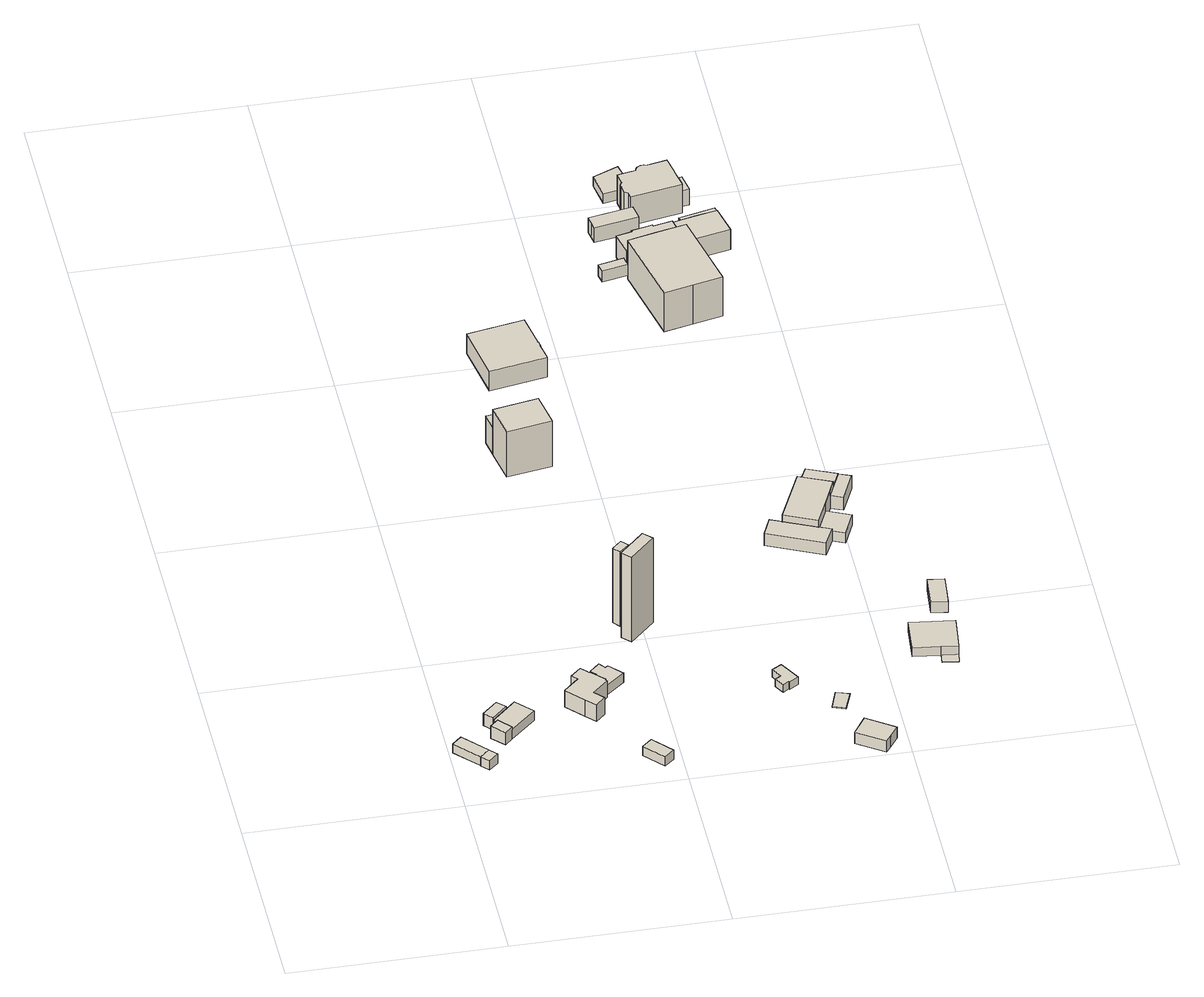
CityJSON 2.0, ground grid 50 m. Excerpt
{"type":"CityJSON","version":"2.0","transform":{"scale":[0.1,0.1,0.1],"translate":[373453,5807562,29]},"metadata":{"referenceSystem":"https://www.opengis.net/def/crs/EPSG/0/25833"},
"CityObjects":{
"building1":{"type":"Building","attributes":{"Gemeindeschluessel":"11000006","BezugspunktDach":"2200","function":"31001_1000","measuredHeight":2.49,"storeysAboveGround":1},"address":[{"country":"Germany","locality":"Berlin","thoroughfareNumber":"54 (1)","thoroughfareName":"Stölpchenweg"}],"geometry":[{"type":"Solid","lod":"1","boundaries":[[[[0,1,2,3]],[[4,5,6,7]],[[4,7,3,2]],[[5,4,2,1]],[[6,5,1,0]],[[7,6,0,3]]]]}]},
"building2":{"type":"Building","attributes":{"Gemeindeschluessel":"11000006","BezugspunktDach":"2200","function":"31001_1000","measuredHeight":2.52,"storeysAboveGround":1},"address":[{"country":"Germany","locality":"Berlin","thoroughfareNumber":"54 (2)","thoroughfareName":"Stölpchenweg"}],"geometry":[{"type":"Solid","lod":"1","boundaries":[[[[8,9,1,0]],[[10,11,12,13]],[[10,13,0,1]],[[11,10,1,9]],[[12,11,9,8]],[[13,12,8,0]]]]}]},
"building3":{"type":"Building","attributes":{"Gemeindeschluessel":"11000006","function":"31001_1010"},"address":[{"country":"Germany","locality":"Berlin","thoroughfareNumber":"54","thoroughfareName":"Stölpchenweg"}],"children":["building3-1","building3-2","building3-3"]},
"building3-1":{"type":"BuildingPart","attributes":{"BezugspunktDach":"2200","measuredHeight":3.35,"storeysAboveGround":1},"parents":["building3"],"geometry":[{"type":"MultiSurface","lod":"1","boundaries":[[[14,15,16,17]],[[18,19,20,21]],[[18,22,23,16]],[[19,18,16,15]],[[20,19,15,14]],[[21,20,24,25,17]],[[21,17,23,22]],[[14,25,24,20]]]}]},
"building3-2":{"type":"BuildingPart","attributes":{"BezugspunktDach":"2200","measuredHeight":3.35,"storeysAboveGround":1},"parents":["building3"],"geometry":[{"type":"MultiSurface","lod":"1","boundaries":[[[26,27,28,29]],[[24,20,30,31]],[[24,31,29,28]],[[20,14,25,28,27]],[[30,20,27,26]],[[31,30,26,29]],[[32,24,25,14,20]]]}]},
"building3-3":{"type":"BuildingPart","attributes":{"BezugspunktDach":"2200","measuredHeight":3.35,"storeysAboveGround":1},"parents":["building3"],"geometry":[{"type":"MultiSurface","lod":"1","boundaries":[[[33,34,35,36]],[[37,22,21,38]],[[37,38,36,35]],[[22,37,35,34]],[[17,23,34,33]],[[38,21,33,36]],[[39,21,22,23,17]]]}]},
"building4":{"type":"Building","attributes":{"Gemeindeschluessel":"11000006","BezugspunktDach":"2200","function":"31001_1010","measuredHeight":6.03,"storeysAboveGround":1},"address":[{"country":"Germany","locality":"Berlin","thoroughfareNumber":"56","thoroughfareName":"Stölpchenweg"}],"geometry":[{"type":"Solid","lod":"1","boundaries":[[[[40,41,42,43,44,45,46,47,48,49,50,51,52,53]],[[54,55,56,57,58,59,60,61,62,63,64,65,66,67]],[[54,67,53,52]],[[55,54,52,51]],[[56,55,51,50]],[[57,56,50,49]],[[58,57,49,48]],[[59,58,48,47]],[[60,59,47,46]],[[61,60,46,45]],[[62,61,45,44]],[[63,62,44,43]],[[64,63,43,42]],[[65,64,42,41]],[[66,65,41,40]],[[67,66,40,53]]]]}]},
"building5":{"type":"Building","attributes":{"Gemeindeschluessel":"11000006","BezugspunktDach":"2200","function":"31001_2463","measuredHeight":2.53,"storeysAboveGround":1},"address":[{"country":"Germany","locality":"Berlin","thoroughfareNumber":"56 (1)","thoroughfareName":"Stölpchenweg"}],"geometry":[{"type":"Solid","lod":"1","boundaries":[[[[68,69,70,71]],[[72,73,74,75]],[[72,75,71,70]],[[73,72,70,69]],[[74,73,69,68]],[[75,74,68,71]]]]}]},
"building6":{"type":"Building","attributes":{"Gemeindeschluessel":"11000006","BezugspunktDach":"2200","function":"31001_1010","measuredHeight":2.54,"storeysAboveGround":1},"address":[{"country":"Germany","locality":"Berlin","thoroughfareNumber":"58","thoroughfareName":"Stölpchenweg"}],"geometry":[{"type":"Solid","lod":"1","boundaries":[[[[76,77,78,79,80,81,82,83]],[[84,85,86,87,88,89,60,59]],[[84,59,83,82]],[[85,84,82,81]],[[86,85,81,80]],[[87,86,80,79]],[[88,87,79,78]],[[89,88,78,77]],[[60,89,77,76]],[[59,60,76,83]]]]}]},
"building7":{"type":"Building","attributes":{"Gemeindeschluessel":"11000006","BezugspunktDach":"2200","function":"31001_1310","measuredHeight":20.88,"storeysAboveGround":1},"address":[{"country":"Germany","locality":"Berlin","thoroughfareNumber":"60 (2)","thoroughfareName":"Stölpchenweg"}],"geometry":[{"type":"Solid","lod":"1","boundaries":[[[[90,91,92,93]],[[94,95,96,97]],[[94,97,93,92]],[[95,94,92,91]],[[96,95,91,90]],[[97,96,90,93]]]]}]},
"building8":{"type":"Building","attributes":{"Gemeindeschluessel":"11000006","BezugspunktDach":"2200","function":"31001_1312","measuredHeight":23.85,"storeysAboveGround":1},"address":[{"country":"Germany","locality":"Berlin","thoroughfareNumber":"60 (1)","thoroughfareName":"Stölpchenweg"}],"geometry":[{"type":"Solid","lod":"1","boundaries":[[[[98,99,100,101]],[[102,103,104,105]],[[102,105,101,100]],[[103,102,100,99]],[[104,103,99,98]],[[105,104,98,101]]]]}]},
"building9":{"type":"Building","attributes":{"Gemeindeschluessel":"11000006","function":"31001_1010"},"address":[{"country":"Germany","locality":"Berlin","thoroughfareNumber":"50","thoroughfareName":"Stölpchenweg"}],"children":["building9-1","building9-2"]},
"building9-1":{"type":"BuildingPart","attributes":{"BezugspunktDach":"2200","measuredHeight":14.92,"storeysAboveGround":3},"parents":["building9"],"geometry":[{"type":"Solid","lod":"1","boundaries":[[[[106,107,108,109]],[[110,111,112,113]],[[110,113,109,108],[114,115,116,117],[118,114,117,119]],[[111,110,108,107]],[[112,111,107,106]],[[113,112,106,109]],[[116,115,114,117]],[[117,114,118,119]]]]}]},
"building9-2":{"type":"BuildingPart","attributes":{"BezugspunktDach":"2200","measuredHeight":9.55,"storeysAboveGround":3},"parents":["building9"],"geometry":[{"type":"Solid","lod":"1","boundaries":[[[[119,117,116,120,121,122,123,124]],[[125,126,127,128,115,114,118,129]],[[125,129,124,123]],[[126,125,123,122]],[[127,126,122,121]],[[128,127,121,120]],[[115,128,120,116]],[[129,118,119,124]],[[114,115,116,117]],[[118,114,117,119]]]]}]},
"building10":{"type":"Building","attributes":{"Gemeindeschluessel":"11000006","BezugspunktDach":"2200","function":"31001_2510","measuredHeight":5.53,"storeysAboveGround":1},"address":[{"country":"Germany","locality":"Berlin","thoroughfareNumber":"48","thoroughfareName":"Stölpchenweg"}],"geometry":[{"type":"Solid","lod":"1","boundaries":[[[[130,131,132,133,134,135,136,137]],[[138,139,140,141,142,143,144,145]],[[138,145,137,136]],[[139,138,136,135]],[[140,139,135,134]],[[141,140,134,133]],[[142,141,133,132]],[[143,142,132,131]],[[144,143,131,130]],[[145,144,130,137]]]]}]},
"building11":{"type":"Building","attributes":{"Gemeindeschluessel":"11000006","BezugspunktDach":"2200","function":"31001_1312","measuredHeight":2.13,"storeysAboveGround":1},"address":[{"country":"Germany","locality":"Berlin","thoroughfareNumber":"60","thoroughfareName":"Stölpchenweg"}],"geometry":[{"type":"Solid","lod":"1","boundaries":[[[[146,147,148,149,150,151,152,153]],[[154,155,156,157,158,159,160,161]],[[154,161,153,152]],[[155,154,152,151]],[[156,155,151,150]],[[157,156,150,149]],[[158,157,149,148]],[[159,158,148,147]],[[160,159,147,146]],[[161,160,146,153]]]]}]},
"building12":{"type":"Building","attributes":{"Gemeindeschluessel":"11000006","BezugspunktDach":"2200","function":"31001_1310","measuredHeight":0.221,"storeysAboveGround":1},"address":[{"country":"Germany","locality":"Berlin","thoroughfareNumber":"62 (2)","thoroughfareName":"Stölpchenweg"}],"geometry":[{"type":"Solid","lod":"1","boundaries":[[[[162,163,164,165]],[[166,167,168,169]],[[166,169,165,164]],[[167,166,164,163]],[[168,167,163,162]],[[169,168,162,165]]]]}]},
"building13":{"type":"Building","attributes":{"Gemeindeschluessel":"11000006","BezugspunktDach":"2200","function":"31001_1312","measuredHeight":3.08,"storeysAboveGround":1},"address":[{"country":"Germany","locality":"Berlin","thoroughfareNumber":"62","thoroughfareName":"Stölpchenweg"}],"geometry":[{"type":"Solid","lod":"1","boundaries":[[[[170,171,172,173,174]],[[175,176,177,178,179]],[[175,179,174,173]],[[176,175,173,172]],[[177,176,172,171]],[[178,177,171,170]],[[179,178,170,174]]]]}]},
"building14":{"type":"Building","attributes":{"Gemeindeschluessel":"11000006","function":"31001_2081"},"address":[{"country":"Germany","locality":"Berlin","thoroughfareNumber":"68","thoroughfareName":"Stölpchenweg"}],"children":["building14-1","building14-2","building14-3","building14-4","building14-5"]},
"building14-1":{"type":"BuildingPart","attributes":{"BezugspunktDach":"2200","measuredHeight":6.52,"storeysAboveGround":1},"parents":["building14"],"geometry":[{"type":"MultiSurface","lod":"1","boundaries":[[[180,181,182,183,184,185,186]],[[187,188,189,190,191,192,193]],[[187,193,186,185]],[[188,187,185,184]],[[194,195,184,183]],[[196,197,183,182]],[[191,190,182,181]],[[198,199,181,180]],[[193,200,201,180,186]],[[202,189,188,195,194]],[[190,189,197,196]],[[192,191,199,198]],[[192,201,200,193]]]}]},
"building14-2":{"type":"BuildingPart","attributes":{"BezugspunktDach":"2200","measuredHeight":2.82,"storeysAboveGround":1},"parents":["building14"],"geometry":[{"type":"Solid","lod":"1","boundaries":[[[[203,204,205,199,198]],[[191,206,207,208,192]],[[206,191,199,205]],[[207,206,205,204]],[[191,192,198,199]],[[208,207,204,203]],[[208,203,198,192]]]]}]},
"building14-3":{"type":"BuildingPart","attributes":{"BezugspunktDach":"2200","measuredHeight":3.76,"storeysAboveGround":1},"parents":["building14"],"geometry":[{"type":"MultiSurface","lod":"1","boundaries":[[[209,195,194,210,211,212]],[[213,214,189,188,215,216]],[[213,216,212,211]],[[214,213,211,210]],[[189,197,217,214,210,194]],[[215,188,195,209]],[[216,215,209,212]],[[214,217,197,189]],[[189,194,195,188,218]]]}]},
"building14-4":{"type":"BuildingPart","attributes":{"BezugspunktDach":"2200","measuredHeight":3.65,"storeysAboveGround":1},"parents":["building14"],"geometry":[{"type":"MultiSurface","lod":"1","boundaries":[[[219,220,217,196]],[[214,221,222,190]],[[221,214,217,220]],[[222,221,220,219]],[[190,222,219,196]],[[223,190,224,196,197,189]],[[197,217,214,189]]]}]},
"building14-5":{"type":"BuildingPart","attributes":{"BezugspunktDach":"2200","measuredHeight":3.5,"storeysAboveGround":1},"parents":["building14"],"geometry":[{"type":"MultiSurface","lod":"1","boundaries":[[[225,226,200,227,228]],[[229,193,208,230,231]],[[229,231,228,227]],[[193,229,227,200]],[[232,203,198,192,201,226]],[[230,208,226,225]],[[231,230,225,228]],[[193,200,201,192]],[[208,233,192,198,203,232]]]}]},
"building15":{"type":"Building","attributes":{"Gemeindeschluessel":"11000006","BezugspunktDach":"2200","function":"51009_1610","measuredHeight":3.55,"storeysAboveGround":0},"address":[{"country":"Germany","locality":"Berlin"}],"geometry":[{"type":"Solid","lod":"1","boundaries":[[[[234,235,236,237,238]],[[239,240,241,242,243]],[[239,243,238,237]],[[240,239,237,236]],[[241,240,236,235]],[[242,241,235,234]],[[243,242,234,238]]]]}]},
"building16":{"type":"Building","attributes":{"Gemeindeschluessel":"11000006","BezugspunktDach":"2200","function":"31001_2010","measuredHeight":2.54,"storeysAboveGround":1},"address":[{"country":"Germany","locality":"Berlin","thoroughfareNumber":"66 (1)","thoroughfareName":"Stölpchenweg"}],"geometry":[{"type":"Solid","lod":"1","boundaries":[[[[244,245,246,247,248]],[[249,250,251,252,253]],[[249,253,248,247]],[[250,249,247,246]],[[251,250,246,245]],[[252,251,245,244]],[[253,252,244,248]]]]}]},
"building17":{"type":"Building","attributes":{"Gemeindeschluessel":"11000006","BezugspunktDach":"2200","function":"51009_1610","measuredHeight":0.187,"storeysAboveGround":0},"address":[{"country":"Germany","locality":"Berlin"}],"geometry":[{"type":"Solid","lod":"1","boundaries":[[[[254,255,256,257]],[[258,259,260,261]],[[258,261,257,256]],[[259,258,256,255]],[[260,259,255,254]],[[261,260,254,257]]]]}]},
"building18":{"type":"Building","attributes":{"Gemeindeschluessel":"11000006","BezugspunktDach":"2200","function":"31001_1000","measuredHeight":5.38,"storeysAboveGround":1},"address":[{"country":"Germany","locality":"Berlin","thoroughfareNumber":"43 (1)","thoroughfareName":"Stölpchenweg"}],"geometry":[{"type":"Solid","lod":"1","boundaries":[[[[262,263,264,265,266,267]],[[268,269,270,271,272,273]],[[268,273,267,266]],[[269,268,266,265]],[[270,269,265,264]],[[271,270,264,263]],[[272,271,263,262]],[[273,272,262,267]]]]}]},
"building19":{"type":"Building","attributes":{"Gemeindeschluessel":"11000006","BezugspunktDach":"2200","function":"51009_1610","measuredHeight":3,"storeysAboveGround":0},"address":[{"country":"Germany","locality":"Berlin"}],"geometry":[{"type":"Solid","lod":"1","boundaries":[[[[274,275,276,277]],[[278,279,280,281]],[[278,281,277,276]],[[279,278,276,275]],[[280,279,275,274]],[[281,280,274,277]]]]}]},
"building20":{"type":"Building","attributes":{"Gemeindeschluessel":"11000006","function":"31001_2071"},"address":[{"country":"Germany","locality":"Berlin","thoroughfareNumber":"45","thoroughfareName":"Stölpchenweg"}],"children":["building20-1","building20-2","building20-3","building20-4"]},
"building20-1":{"type":"BuildingPart","attributes":{"BezugspunktDach":"2200","measuredHeight":11.84,"storeysAboveGround":2},"parents":["building20"],"geometry":[{"type":"MultiSurface","lod":"1","boundaries":[[[282,283,284,285,286,287,288]],[[289,290,291,292,293,294,295]],[[289,295,288,287]],[[296,297,289,287,286]],[[298,299,296,290,286,285]],[[292,291,285,284]],[[293,292,284,283]],[[294,293,283,282]],[[295,294,282,288]],[[290,289,297,296]],[[291,300,299,298]],[[300,290,296,299]]]}]},
"building20-2":{"type":"BuildingPart","attributes":{"BezugspunktDach":"2200","measuredHeight":5.87,"storeysAboveGround":2},"parents":["building20"],"geometry":[{"type":"MultiSurface","lod":"1","boundaries":[[[301,302,303,304,305,306]],[[307,308,309,310,311,312]],[[307,312,306,305]],[[308,307,305,304]],[[309,308,304,303]],[[312,311,301,306]],[[310,309,303,302]],[[313,314,301,311]],[[310,302,314,315,313]]]}]},
"building20-3":{"type":"BuildingPart","attributes":{"BezugspunktDach":"2200","measuredHeight":7.06,"storeysAboveGround":2},"parents":["building20"],"geometry":[{"type":"MultiSurface","lod":"1","boundaries":[[[316,317,318,319,320,321]],[[311,313,309,322,323,324]],[[311,324,321,320]],[[314,301,320,319]],[[303,302,314,319,318]],[[322,309,318,317]],[[323,322,317,316]],[[313,311,301,314]],[[309,310,302,303]],[[310,313,314,302]],[[316,321,324,323]]]}]},
"building20-4":{"type":"BuildingPart","attributes":{"BezugspunktDach":"2200","measuredHeight":6.78,"storeysAboveGround":2},"parents":["building20"],"geometry":[{"type":"MultiSurface","lod":"1","boundaries":[[[325,326,297,299,298,327,328,329,330,331,332,333,334]],[[335,336,337,338,339,324,323,291,300,289,340,341,342]],[[335,342,334,333]],[[336,335,333,332]],[[337,336,332,331]],[[338,337,331,330]],[[339,338,330,329]],[[324,339,329,328]],[[323,316,321,328,327]],[[291,323,327,298]],[[291,298,291,300]],[[340,289,297,326]],[[341,340,326,325]],[[342,341,325,334]],[[324,321,316,323]],[[300,291,298,299]],[[289,290,296,297]],[[300,299,296,290]]]}]},
"building21":{"type":"Building","attributes":{"Gemeindeschluessel":"11000006","BezugspunktDach":"2200","function":"31001_2463","measuredHeight":2.59,"storeysAboveGround":1},"address":[{"country":"Germany","locality":"Berlin","thoroughfareNumber":"43 (2)","thoroughfareName":"Stölpchenweg"}],"geometry":[{"type":"Solid","lod":"1","boundaries":[[[[343,344,345,346,347]],[[348,349,350,351,352]],[[348,352,347,346]],[[349,348,346,345]],[[350,349,345,344]],[[351,350,344,343]],[[352,351,343,347]]]]}]},
"building22":{"type":"Building","attributes":{"Gemeindeschluessel":"11000006","function":"31001_1010"},"address":[{"country":"Germany","locality":"Berlin","thoroughfareNumber":"43","thoroughfareName":"Stölpchenweg"}],"children":["building22-1","building22-2"]},
"building22-1":{"type":"BuildingPart","attributes":{"BezugspunktDach":"2200","measuredHeight":10.83,"storeysAboveGround":2},"parents":["building22"],"geometry":[{"type":"MultiSurface","lod":"1","boundaries":[[[353,354,355,356,357,358,359,360,361,362,363,364,365,366,367,368,369,370,371,372,373,374]],[[375,376,377,378,379,380,381,382,383,384,385,386,387,388,389,390,391,392,393,394,395,396]],[[375,396,374,373]],[[376,375,373,372]],[[377,376,372,371]],[[378,377,371,370]],[[379,378,370,369]],[[380,379,369,368]],[[381,380,368,367]],[[382,381,367,366]],[[383,382,366,365]],[[384,383,365,364]],[[385,384,364,363]],[[386,385,363,362]],[[387,386,362,361]],[[388,387,361,360]],[[397,398,360,359]],[[389,388,399,400]],[[401,397,400,402,390,389,359,358]],[[391,390,358,357]],[[392,391,357,356]],[[393,392,356,355]],[[394,393,355,354]],[[395,394,354,353]],[[396,395,353,374]],[[400,399,398,397]],[[402,400,397,401]]]}]},
"building22-2":{"type":"BuildingPart","attributes":{"BezugspunktDach":"2200","measuredHeight":4.36,"storeysAboveGround":2},"parents":["building22"],"geometry":[{"type":"MultiSurface","lod":"1","boundaries":[[[401,403,404,398]],[[405,406,402,399]],[[405,399,398,404]],[[406,405,404,403]],[[402,406,403,401]],[[399,400,397,398]],[[402,401,397,400]]]}]}
},
"vertices":[
[59,128,38],[81,149,38],[30,204,38],[8,184,38],[30,204,13],[81,149,13],[59,128,13],[8,184,13],
[76,110,38],[98,130,38],[81,149,12],[98,130,12],[76,110,12],[59,128,12],
[146,211,36],[206,266,36],[169,305,36],[111,250,36],[169,305,9],[206,266,9],[146,211,9],[111,250,9],[147,284,9],[147,284,36],[119,241,9],[119,241,36],
[128,194,43],[146,211,43],[119,241,43],[100,223,43],[128,194,9],[100,223,9],[146,212,9],
[111,250,43],[147,284,43],[128,303,43],[93,270,43],[128,303,9],[93,270,9],[111,250,18],
[318,256,58],[339,234,58],[361,255,58],[341,277,58],[378,312,58],[374,316,58],[376,318,58],[347,348,58],[345,347,58],[341,352,58],[328,366,58],[303,343,58],[316,330,58],[280,297,58],[316,330,11],[303,343,11],[328,366,11],[341,352,11],[345,347,11],[347,348,11],[376,318,11],[374,316,11],[378,312,11],[341,277,11],[361,255,11],[339,234,11],[318,256,11],[280,297,11],
[457,54,35],[480,74,35],[439,120,35],[416,100,35],[439,120,9],[480,74,9],[457,54,9],[416,100,9],
[376,318,37],[423,357,37],[394,389,37],[388,384,37],[376,399,37],[352,377,37],[364,363,37],[347,348,37],[364,363,11],[352,377,11],[376,399,11],[388,384,11],[394,389,11],[423,357,11],
[452,544,226],[475,565,226],[460,581,226],[438,560,226],[460,581,17],[475,565,17],[452,544,17],[438,560,17],
[467,488,253],[526,545,253],[506,566,253],[447,508,253],[506,566,15],[526,545,15],[467,488,15],[447,508,15],
[301,1074,169],[407,1092,169],[392,1176,169],[286,1157,169],[392,1176,42],[407,1092,42],[301,1074,42],[286,1157,42],[339,1166,43],[392,1176,43],[392,1176,119],[339,1166,119],[286,1157,43],[286,1157,119],
[385,1218,119],[382,1217,119],[332,1208,119],[281,1199,119],[279,1199,119],[281,1199,43],[332,1208,43],[382,1217,43],[385,1218,43],[279,1199,43],
[321,1373,101],[455,1397,101],[447,1438,101],[448,1439,101],[446,1453,101],[445,1453,101],[430,1535,101],[297,1511,101],[430,1535,46],[445,1453,46],[446,1453,46],[448,1439,46],[447,1438,46],[455,1397,46],[321,1373,46],[297,1511,46],
[761,287,32],[747,279,32],[760,256,32],[775,265,32],[776,263,32],[798,276,32],[770,326,32],[747,313,32],[770,326,11],[798,276,11],[776,263,11],[775,265,11],[760,256,11],[747,279,11],[761,287,11],[747,313,11],
[885,173,13],[903,221,13],[872,232,13],[856,185,13],[872,232,10],[903,221,10],[885,173,10],[856,185,10],
[944,8,41],[956,24,41],[975,52,41],[911,97,41],[880,52,41],[911,97,10],[975,52,10],[956,24,10],[944,8,10],[880,52,10],
[936,751,77],[963,811,77],[981,852,77],[993,879,77],[933,906,77],[919,912,77],[861,785,77],[919,912,25],[933,906,25],[993,879,25],[981,852,25],[963,811,25],[936,751,25],[861,785,25],[993,879,62],[933,906,62],[981,852,61],[993,879,61],[936,751,53],[963,811,53],[861,785,59],[936,751,59],[993,879,32],
[964,739,53],[991,726,53],[1018,786,53],[1018,786,25],[991,726,25],[964,739,25],
[940,922,62],[1013,923,62],[945,953,62],[932,926,62],[945,953,25],[1013,923,25],[940,922,25],[932,926,25],[1013,923,61],[935,905,25],
[1009,840,61],[1041,911,61],[1041,911,25],[1009,840,25],[987,866,25],[981,852,36],
[942,693,59],[964,739,59],[834,797,59],[814,751,59],[834,797,25],[942,693,25],[814,751,25],[964,739,30],[952,744,25],
[638,1704,74],[697,1716,74],[694,1728,74],[692,1739,74],[633,1726,74],[692,1739,43],[694,1728,43],[697,1716,43],[638,1704,43],[633,1726,43],
[1124,307,44],[1162,302,44],[1172,391,44],[1069,404,44],[1060,315,44],[1069,404,19],[1172,391,19],[1162,302,19],[1124,307,19],[1060,315,19],
[1158,276,21],[1162,302,21],[1124,307,21],[1121,281,21],[1124,307,20],[1162,302,20],[1158,276,20],[1121,281,20],
[646,1872,76],[649,1853,76],[752,1871,76],[749,1890,76],[745,1909,76],[642,1890,76],[745,1909,34],[749,1890,34],[752,1871,34],[649,1853,34],[646,1872,34],[642,1890,34],
[1167,451,50],[1175,530,50],[1137,536,50],[1129,458,50],[1137,536,20],[1175,530,20],[1167,451,20],[1129,458,20],
[740,1520,141],[808,1535,141],[877,1550,141],[834,1747,141],[766,1732,141],[712,1720,141],[697,1716,141],[712,1720,32],[766,1732,32],[834,1747,32],[877,1550,32],[808,1535,32],[740,1520,32],[697,1716,32],[766,1732,92],[712,1720,92],[834,1747,92],[773,1733,92],[773,1733,32],
[838,1829,85],[880,1838,85],[922,1847,85],[919,1860,85],[877,1850,85],[835,1841,85],[877,1850,32],[919,1860,32],[922,1847,32],[880,1838,32],[838,1829,32],[835,1841,32],[870,1836,32],[870,1836,85],[870,1836,60],
[833,1753,88],[938,1775,88],[922,1847,88],[870,1836,88],[838,1829,88],[817,1824,88],[938,1775,32],[833,1753,32],[817,1824,32],
[699,1741,92],[707,1743,92],[833,1753,92],[817,1824,92],[773,1815,92],[772,1819,92],[755,1815,92],[723,1808,92],[724,1804,92],[687,1796,92],[724,1804,32],[723,1808,32],[755,1815,32],[772,1819,32],[773,1815,32],[707,1743,32],[699,1741,32],[687,1796,32],
[695,1986,59],[727,1992,59],[760,1998,59],[744,2074,59],[684,2049,59],[744,2074,33],[760,1998,33],[727,1992,33],[695,1986,33],[684,2049,33],
[728,1950,103],[731,1931,103],[739,1926,103],[742,1911,103],[861,1932,103],[860,1937,103],[853,1973,103],[852,1981,103],[844,2022,103],[795,2013,103],[791,2015,103],[787,2015,103],[783,2015,103],[779,2013,103],[776,2011,103],[773,2008,103],[771,2004,103],[770,2000,103],[760,1998,103],[727,1992,103],[732,1964,103],[727,1957,103],[732,1964,23],[727,1992,23],[760,1998,23],[770,2000,23],[771,2004,23],[773,2008,23],[776,2011,23],[779,2013,23],[783,2015,23],[787,2015,23],[791,2015,23],[795,2013,23],[844,2022,23],[852,1981,23],[853,1973,23],[860,1937,23],[861,1932,23],[742,1911,23],[739,1926,23],[731,1931,23],[728,1950,23],[727,1957,23],[853,1973,81],[852,1981,81],[852,1981,37],[853,1973,37],[860,1937,81],[860,1937,37],
[878,1940,81],[870,1985,81],[870,1985,37],[878,1940,37]
]}
